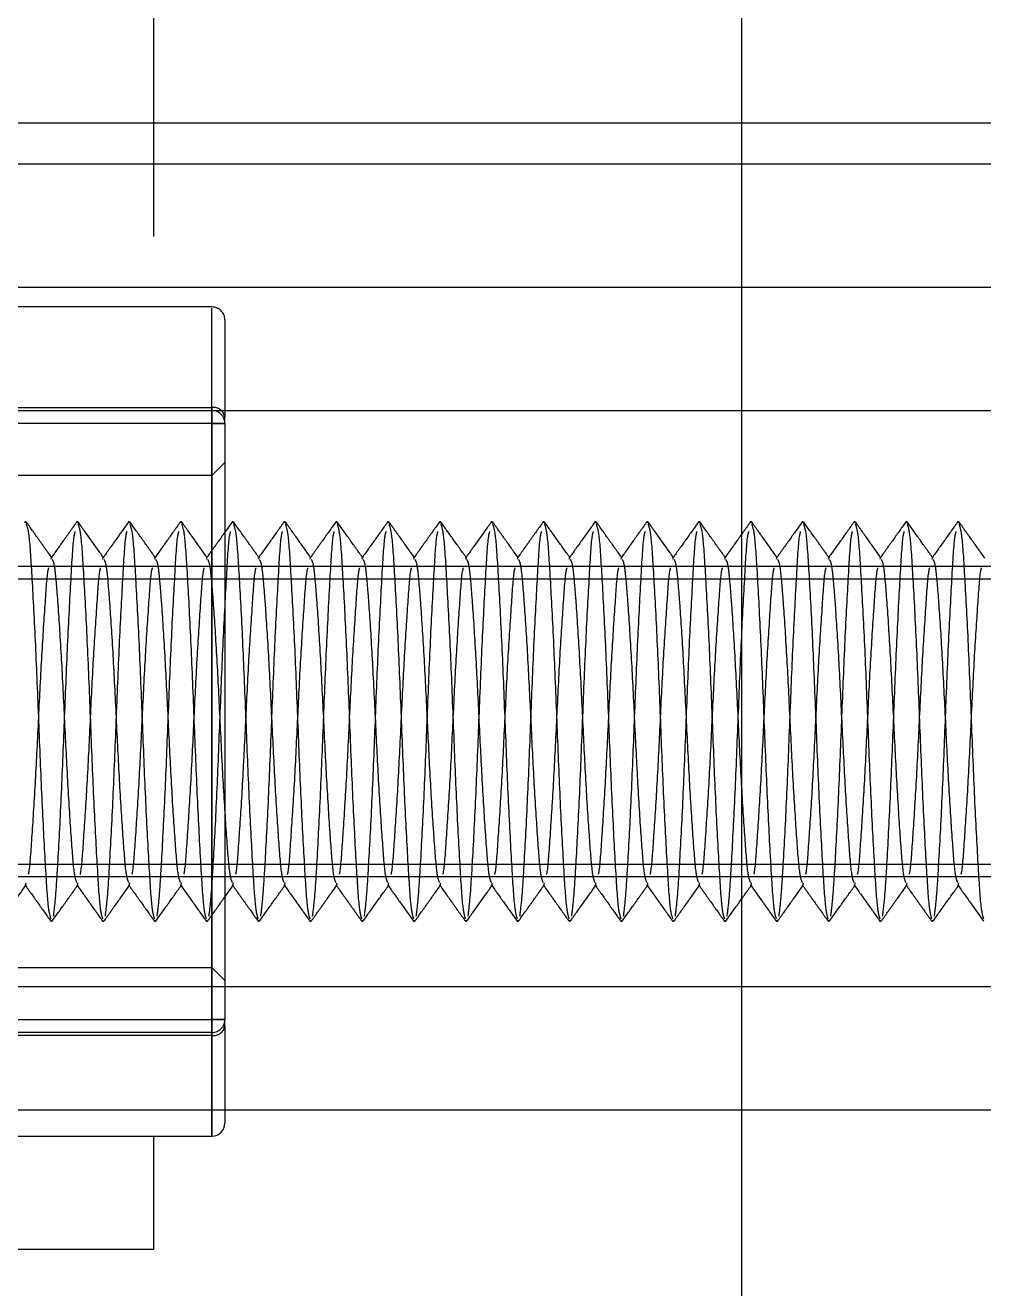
# Model space of a CAD drawing. Header units: metres. Extents: x 0 to 21025, y 0 to 14850.
# Drawn here: x 2137.86 to 2174.85, y 9001.63 to 9050.39 of the extents above; entities that cross this region are included whole.
import ezdxf

# ---------------------------------------------------------------- set-up
doc = ezdxf.new("R2010")
doc.units = ezdxf.units.M
doc.header["$LTSCALE"] = 25
doc.linetypes.add('HIDDEN2', pattern=[4.7625, 3.175, -1.5875])
for name, color, linetype in [('SL1', 8, 'Continuous'), ('SL4', 4, 'Continuous'), ('ST1', 7, 'HIDDEN2')]:
    doc.layers.add(name, color=color, linetype=linetype)

msp = doc.modelspace()

# ---------------------------------------------------------------- linework, layer by layer
at = {"layer": 'SL1'}
for p, q in [((2165.517, 9008.519), (2165.517, 9121.619)), ((2165.517, 8966.434), (2165.517, 9008.519))]:
    msp.add_line(p, q, dxfattribs=at)
at = {"layer": 'SL4'}
for p, q in [((2875.564, 9046.619), (1925.562, 9046.619)), ((2251.996, 9045.026), (1961.996, 9045.026)), ((2248.996, 9040.269), (1957.238, 9040.269)), ((2215.019, 9035.506), (1988.496, 9035.506)), ((2248.996, 9013.276), (1957.238, 9013.276)), ((2248.821, 9008.519), (1961.996, 9008.519)), ((2145.064, 9007.519), (2145.064, 9008.519)), ((2145.564, 9008.519), (2145.564, 9008.019)), ((2136.064, 9007.519), (2145.064, 9007.519)), ((2142.802, 9007.519), (2142.802, 9003.134)), ((2142.802, 9003.134), (2096.064, 9003.134))]:
    msp.add_line(p, q, dxfattribs=at)
msp.add_arc((2145.064, 9008.019), 0.5, 270, 0, dxfattribs=at)
at = {"layer": 'ST1'}
for p, q in [((2142.802, 9121.619), (2142.802, 9007.519)), ((2248.996, 9045.026), (1961.996, 9045.026)), ((2145.064, 9039.519), (2136.064, 9039.519)), ((2145.064, 9035.64), (2145.064, 9039.469)), ((2145.564, 9039.019), (2145.564, 9035.261)), ((2136.064, 9035.64), (2145.064, 9035.64)), ((2145.064, 9035.519), (2145.064, 9035.64)), ((2145.064, 9035.64), (2145.064, 9035.519)), ((2251.996, 9035.506), (1951.996, 9035.506)), ((2112.714, 9035.519), (2145.064, 9035.519)), ((2145.064, 9035.519), (2145.064, 9035.019)), ((2145.064, 9035.019), (2145.064, 9035.519)), ((2145.564, 9035.019), (2145.564, 9035.261)), ((2145.064, 9035.019), (2112.714, 9035.019)), ((2145.064, 9012.019), (2145.064, 9035.019)), ((2145.064, 9035.019), (2145.564, 9035.019)), ((2145.564, 9035.019), (2145.064, 9035.019)), ((2145.064, 9035.019), (2145.064, 9033.019)), ((2145.564, 9035.019), (2145.564, 9012.019)), ((2145.564, 9033.519), (2145.064, 9033.019)), ((2145.064, 9033.019), (2135.564, 9033.019)), ((2145.064, 9033.019), (2145.064, 9014.019)), ((2137.858, 9031.189), (2137.87, 9031.246)), ((2139.858, 9031.189), (2139.87, 9031.246)), ((2141.858, 9031.189), (2141.87, 9031.246)), ((2143.858, 9031.189), (2143.87, 9031.246)), ((2145.858, 9031.189), (2145.87, 9031.246)), ((2147.858, 9031.189), (2147.87, 9031.246)), ((2149.858, 9031.189), (2149.87, 9031.246)), ((2151.858, 9031.189), (2151.87, 9031.246)), ((2153.858, 9031.189), (2153.87, 9031.246)), ((2155.858, 9031.189), (2155.87, 9031.246)), ((2157.858, 9031.189), (2157.87, 9031.246)), ((2159.858, 9031.189), (2159.87, 9031.246)), ((2161.858, 9031.189), (2161.87, 9031.246)), ((2163.858, 9031.189), (2163.87, 9031.246)), ((2165.858, 9031.189), (2165.87, 9031.246)), ((2167.858, 9031.189), (2167.87, 9031.246)), ((2169.858, 9031.189), (2169.87, 9031.246)), ((2171.858, 9031.189), (2171.87, 9031.246)), ((2173.858, 9031.189), (2173.87, 9031.246)), ((2138.856, 9029.786), (2138.87, 9029.84)), ((2140.856, 9029.786), (2140.87, 9029.84)), ((2142.856, 9029.786), (2142.87, 9029.84)), ((2144.856, 9029.786), (2144.87, 9029.84)), ((2146.856, 9029.786), (2146.87, 9029.84)), ((2148.856, 9029.786), (2148.87, 9029.84)), ((2150.856, 9029.786), (2150.87, 9029.84)), ((2152.856, 9029.786), (2152.87, 9029.84)), ((2154.856, 9029.786), (2154.87, 9029.84)), ((2156.856, 9029.786), (2156.87, 9029.84)), ((2158.856, 9029.786), (2158.87, 9029.84)), ((2160.856, 9029.786), (2160.87, 9029.84)), ((2162.856, 9029.786), (2162.87, 9029.84)), ((2164.856, 9029.786), (2164.87, 9029.84)), ((2166.856, 9029.786), (2166.87, 9029.84)), ((2168.856, 9029.786), (2168.87, 9029.84)), ((2170.856, 9029.786), (2170.87, 9029.84)), ((2172.856, 9029.786), (2172.87, 9029.84)), ((1992.496, 9029.519), (2211.496, 9029.519)), ((2211.496, 9029.019), (1992.496, 9029.019)), ((1992.496, 9018.019), (2211.496, 9018.019)), ((2211.496, 9017.519), (1992.496, 9017.519)), ((2137.87, 9017.197), (2137.893, 9017.286)), ((2139.87, 9017.197), (2139.893, 9017.286)), ((2141.87, 9017.197), (2141.893, 9017.286)), ((2143.87, 9017.197), (2143.893, 9017.286)), ((2145.87, 9017.197), (2145.893, 9017.286)), ((2147.87, 9017.197), (2147.893, 9017.286)), ((2149.87, 9017.197), (2149.893, 9017.286)), ((2151.87, 9017.197), (2151.893, 9017.286)), ((2153.87, 9017.197), (2153.893, 9017.286)), ((2155.87, 9017.197), (2155.893, 9017.286)), ((2157.87, 9017.197), (2157.893, 9017.286)), ((2159.87, 9017.197), (2159.893, 9017.286)), ((2161.87, 9017.197), (2161.893, 9017.286)), ((2163.87, 9017.197), (2163.893, 9017.286)), ((2165.87, 9017.197), (2165.893, 9017.286)), ((2167.87, 9017.197), (2167.893, 9017.286)), ((2169.87, 9017.197), (2169.893, 9017.286)), ((2171.87, 9017.197), (2171.893, 9017.286)), ((2173.87, 9017.197), (2173.893, 9017.286)), ((2138.87, 9015.791), (2138.891, 9015.85)), ((2140.87, 9015.791), (2140.891, 9015.85)), ((2142.87, 9015.791), (2142.891, 9015.85)), ((2144.87, 9015.791), (2144.891, 9015.85)), ((2146.87, 9015.791), (2146.891, 9015.85)), ((2148.87, 9015.791), (2148.891, 9015.85)), ((2150.87, 9015.791), (2150.891, 9015.85)), ((2152.87, 9015.791), (2152.891, 9015.85)), ((2154.87, 9015.791), (2154.891, 9015.85)), ((2156.87, 9015.791), (2156.891, 9015.85)), ((2158.87, 9015.791), (2158.891, 9015.85)), ((2160.87, 9015.791), (2160.891, 9015.85)), ((2162.87, 9015.791), (2162.891, 9015.85)), ((2164.87, 9015.791), (2164.891, 9015.85)), ((2166.87, 9015.791), (2166.891, 9015.85)), ((2168.87, 9015.791), (2168.891, 9015.85)), ((2170.87, 9015.791), (2170.891, 9015.85)), ((2172.87, 9015.791), (2172.891, 9015.85)), ((2135.564, 9014.019), (2145.064, 9014.019)), ((2145.064, 9014.019), (2145.564, 9013.519)), ((2145.064, 9014.019), (2145.064, 9012.019)), ((2251.996, 9013.276), (1957.238, 9013.276)), ((2112.714, 9012.019), (2145.064, 9012.019)), ((2145.064, 9012.019), (2145.564, 9012.019)), ((2145.064, 9012.019), (2145.064, 9011.519)), ((2145.564, 9012.019), (2145.064, 9012.019)), ((2145.064, 9011.519), (2145.064, 9012.019)), ((2145.564, 9011.776), (2145.564, 9012.019)), ((2145.564, 9011.776), (2145.564, 9008.519)), ((2145.064, 9011.519), (2112.714, 9011.519)), ((2145.064, 9011.397), (2136.064, 9011.397)), ((2145.064, 9011.519), (2145.064, 9011.397)), ((2145.064, 9011.397), (2145.064, 9011.519)), ((2145.064, 9011.397), (2145.064, 9007.519)), ((2145.064, 9008.519), (2145.064, 9011.397))]:
    msp.add_line(p, q, dxfattribs=at)
for centre, radius, start, end in [((2145.064, 9039.019), 0.5, 0, 90), ((2145.117, 9035.191), 0.452, 8.9432, 96.7634), ((2145.064, 9035.019), 0.5, 0, 90), ((2145.064, 9012.019), 0.5, 270, 0), ((2145.117, 9011.846), 0.452, 263.2366, 351.0568)]:
    msp.add_arc(centre, radius, start, end, dxfattribs=at)
for points, knots in [([(2138.895, 9029.823), (2138.727, 9030.058), (2138.392, 9030.528), (2138.057, 9030.997), (2137.89, 9031.232)], [0, 0, 0, 0, 0.499908, 1, 1, 1, 1]), ([(2137.89, 9031.155), (2137.927, 9031.049), (2138.007, 9030.823), (2138.113, 9029.101), (2138.25, 9026.562), (2138.37, 9023.519), (2138.491, 9020.475), (2138.627, 9017.937), (2138.733, 9016.227), (2138.811, 9016.001), (2138.847, 9015.898)], [0, 0, 0, 0, 0.111758, 0.239388, 0.372264, 0.501747, 0.63123, 0.764106, 0.891736, 1, 1, 1, 1]), ([(2139.858, 9031.241), (2139.691, 9031.006), (2139.357, 9030.537), (2139.022, 9030.068), (2138.855, 9029.833)], [0, 0, 0, 0, 0.500033, 1, 1, 1, 1]), ([(2138.949, 9016.009), (2138.977, 9016.228), (2139.034, 9016.666), (2139.127, 9018.17), (2139.25, 9020.479), (2139.37, 9023.516), (2139.491, 9026.57), (2139.627, 9029.071), (2139.713, 9030.589), (2139.77, 9030.794), (2139.785, 9030.847)], [0, 0, 0, 0, 0.103388, 0.206233, 0.357671, 0.505243, 0.652814, 0.804253, 0.949712, 1, 1, 1, 1]), ([(2140.895, 9029.823), (2140.727, 9030.058), (2140.392, 9030.528), (2140.057, 9030.997), (2139.89, 9031.232)], [0, 0, 0, 0, 0.499908, 1, 1, 1, 1]), ([(2139.89, 9031.155), (2139.927, 9031.049), (2140.007, 9030.823), (2140.113, 9029.101), (2140.25, 9026.562), (2140.37, 9023.519), (2140.491, 9020.475), (2140.627, 9017.937), (2140.733, 9016.227), (2140.811, 9016.001), (2140.847, 9015.898)], [0, 0, 0, 0, 0.111758, 0.239388, 0.372264, 0.501747, 0.63123, 0.764106, 0.891736, 1, 1, 1, 1]), ([(2141.858, 9031.241), (2141.691, 9031.006), (2141.357, 9030.537), (2141.022, 9030.068), (2140.855, 9029.833)], [0, 0, 0, 0, 0.500033, 1, 1, 1, 1]), ([(2140.949, 9016.009), (2140.977, 9016.228), (2141.034, 9016.666), (2141.127, 9018.17), (2141.25, 9020.479), (2141.37, 9023.516), (2141.491, 9026.57), (2141.627, 9029.071), (2141.713, 9030.589), (2141.77, 9030.794), (2141.785, 9030.847)], [0, 0, 0, 0, 0.103388, 0.206233, 0.357671, 0.505243, 0.652814, 0.804253, 0.949712, 1, 1, 1, 1]), ([(2142.895, 9029.823), (2142.727, 9030.058), (2142.392, 9030.528), (2142.057, 9030.997), (2141.89, 9031.232)], [0, 0, 0, 0, 0.499908, 1, 1, 1, 1]), ([(2141.89, 9031.155), (2141.927, 9031.049), (2142.007, 9030.823), (2142.113, 9029.101), (2142.25, 9026.562), (2142.37, 9023.519), (2142.491, 9020.475), (2142.627, 9017.937), (2142.733, 9016.227), (2142.811, 9016.001), (2142.847, 9015.898)], [0, 0, 0, 0, 0.111758, 0.239388, 0.372264, 0.501747, 0.63123, 0.764106, 0.891736, 1, 1, 1, 1]), ([(2143.858, 9031.241), (2143.691, 9031.006), (2143.357, 9030.537), (2143.022, 9030.068), (2142.855, 9029.833)], [0, 0, 0, 0, 0.5000327, 1, 1, 1, 1]), ([(2142.949, 9016.009), (2142.977, 9016.228), (2143.034, 9016.666), (2143.127, 9018.17), (2143.25, 9020.479), (2143.37, 9023.516), (2143.491, 9026.57), (2143.627, 9029.071), (2143.713, 9030.589), (2143.77, 9030.794), (2143.785, 9030.847)], [0, 0, 0, 0, 0.103388, 0.206233, 0.357671, 0.505243, 0.652814, 0.804253, 0.949712, 1, 1, 1, 1]), ([(2144.895, 9029.823), (2144.727, 9030.058), (2144.392, 9030.528), (2144.057, 9030.997), (2143.89, 9031.232)], [0, 0, 0, 0, 0.499908, 1, 1, 1, 1]), ([(2143.89, 9031.155), (2143.927, 9031.049), (2144.007, 9030.823), (2144.113, 9029.101), (2144.25, 9026.562), (2144.37, 9023.519), (2144.491, 9020.475), (2144.627, 9017.937), (2144.733, 9016.227), (2144.811, 9016.001), (2144.847, 9015.898)], [0, 0, 0, 0, 0.111758, 0.239388, 0.372264, 0.501747, 0.63123, 0.764106, 0.891736, 1, 1, 1, 1]), ([(2145.858, 9031.241), (2145.691, 9031.006), (2145.357, 9030.537), (2145.022, 9030.068), (2144.855, 9029.833)], [0, 0, 0, 0, 0.500033, 1, 1, 1, 1]), ([(2144.949, 9016.009), (2144.977, 9016.228), (2145.034, 9016.666), (2145.127, 9018.17), (2145.25, 9020.479), (2145.37, 9023.516), (2145.491, 9026.57), (2145.627, 9029.071), (2145.713, 9030.589), (2145.77, 9030.794), (2145.785, 9030.847)], [0, 0, 0, 0, 0.103388, 0.206233, 0.357671, 0.505243, 0.652814, 0.804253, 0.949712, 1, 1, 1, 1]), ([(2146.895, 9029.823), (2146.727, 9030.058), (2146.392, 9030.528), (2146.057, 9030.997), (2145.89, 9031.232)], [0, 0, 0, 0, 0.499908, 1, 1, 1, 1]), ([(2145.89, 9031.155), (2145.927, 9031.049), (2146.007, 9030.823), (2146.113, 9029.101), (2146.25, 9026.562), (2146.37, 9023.519), (2146.491, 9020.475), (2146.627, 9017.937), (2146.733, 9016.227), (2146.811, 9016.001), (2146.847, 9015.898)], [0, 0, 0, 0, 0.111758, 0.239388, 0.372264, 0.501747, 0.63123, 0.764106, 0.891736, 1, 1, 1, 1]), ([(2147.858, 9031.241), (2147.691, 9031.006), (2147.357, 9030.537), (2147.022, 9030.068), (2146.855, 9029.833)], [0, 0, 0, 0, 0.5000327, 1, 1, 1, 1]), ([(2146.949, 9016.009), (2146.977, 9016.228), (2147.034, 9016.666), (2147.127, 9018.17), (2147.25, 9020.479), (2147.37, 9023.516), (2147.491, 9026.57), (2147.627, 9029.071), (2147.713, 9030.589), (2147.77, 9030.794), (2147.785, 9030.847)], [0, 0, 0, 0, 0.103388, 0.206233, 0.357671, 0.505243, 0.652814, 0.804253, 0.949712, 1, 1, 1, 1]), ([(2148.895, 9029.823), (2148.727, 9030.058), (2148.392, 9030.528), (2148.057, 9030.997), (2147.89, 9031.232)], [0, 0, 0, 0, 0.499908, 1, 1, 1, 1]), ([(2147.89, 9031.155), (2147.927, 9031.049), (2148.007, 9030.823), (2148.113, 9029.101), (2148.25, 9026.562), (2148.37, 9023.519), (2148.491, 9020.475), (2148.627, 9017.937), (2148.733, 9016.227), (2148.811, 9016.001), (2148.847, 9015.898)], [0, 0, 0, 0, 0.111758, 0.239388, 0.372264, 0.501747, 0.63123, 0.764106, 0.891736, 1, 1, 1, 1]), ([(2149.858, 9031.241), (2149.691, 9031.006), (2149.357, 9030.537), (2149.022, 9030.068), (2148.855, 9029.833)], [0, 0, 0, 0, 0.500033, 1, 1, 1, 1]), ([(2148.949, 9016.009), (2148.977, 9016.228), (2149.034, 9016.666), (2149.127, 9018.17), (2149.25, 9020.479), (2149.37, 9023.516), (2149.491, 9026.57), (2149.627, 9029.071), (2149.713, 9030.589), (2149.77, 9030.794), (2149.785, 9030.847)], [0, 0, 0, 0, 0.103388, 0.206233, 0.357671, 0.505243, 0.652814, 0.804253, 0.949712, 1, 1, 1, 1]), ([(2150.895, 9029.823), (2150.727, 9030.058), (2150.392, 9030.528), (2150.057, 9030.997), (2149.89, 9031.232)], [0, 0, 0, 0, 0.499908, 1, 1, 1, 1]), ([(2149.89, 9031.155), (2149.927, 9031.049), (2150.007, 9030.823), (2150.113, 9029.101), (2150.25, 9026.562), (2150.37, 9023.519), (2150.491, 9020.475), (2150.627, 9017.937), (2150.733, 9016.227), (2150.811, 9016.001), (2150.847, 9015.898)], [0, 0, 0, 0, 0.111758, 0.239388, 0.372264, 0.501747, 0.63123, 0.764106, 0.891736, 1, 1, 1, 1]), ([(2151.858, 9031.241), (2151.691, 9031.006), (2151.357, 9030.537), (2151.022, 9030.068), (2150.855, 9029.833)], [0, 0, 0, 0, 0.5000327, 1, 1, 1, 1]), ([(2150.949, 9016.009), (2150.977, 9016.228), (2151.034, 9016.666), (2151.127, 9018.17), (2151.25, 9020.479), (2151.37, 9023.516), (2151.491, 9026.57), (2151.627, 9029.071), (2151.713, 9030.589), (2151.77, 9030.794), (2151.785, 9030.847)], [0, 0, 0, 0, 0.103388, 0.206233, 0.357671, 0.505243, 0.652814, 0.804253, 0.949712, 1, 1, 1, 1]), ([(2152.895, 9029.823), (2152.727, 9030.058), (2152.392, 9030.528), (2152.057, 9030.997), (2151.89, 9031.232)], [0, 0, 0, 0, 0.499908, 1, 1, 1, 1]), ([(2151.89, 9031.155), (2151.927, 9031.049), (2152.007, 9030.823), (2152.113, 9029.101), (2152.25, 9026.562), (2152.37, 9023.519), (2152.491, 9020.475), (2152.627, 9017.937), (2152.733, 9016.227), (2152.811, 9016.001), (2152.847, 9015.898)], [0, 0, 0, 0, 0.111758, 0.239388, 0.372264, 0.501747, 0.63123, 0.764106, 0.891736, 1, 1, 1, 1]), ([(2153.858, 9031.241), (2153.691, 9031.006), (2153.357, 9030.537), (2153.022, 9030.068), (2152.855, 9029.833)], [0, 0, 0, 0, 0.500033, 1, 1, 1, 1]), ([(2152.949, 9016.009), (2152.977, 9016.228), (2153.034, 9016.666), (2153.127, 9018.17), (2153.25, 9020.479), (2153.37, 9023.516), (2153.491, 9026.57), (2153.627, 9029.071), (2153.713, 9030.589), (2153.77, 9030.794), (2153.785, 9030.847)], [0, 0, 0, 0, 0.103388, 0.206233, 0.357671, 0.505243, 0.652814, 0.804253, 0.949712, 1, 1, 1, 1]), ([(2154.895, 9029.823), (2154.727, 9030.058), (2154.392, 9030.528), (2154.057, 9030.997), (2153.89, 9031.232)], [0, 0, 0, 0, 0.499908, 1, 1, 1, 1]), ([(2153.89, 9031.155), (2153.927, 9031.049), (2154.007, 9030.823), (2154.113, 9029.101), (2154.25, 9026.562), (2154.37, 9023.519), (2154.491, 9020.475), (2154.627, 9017.937), (2154.733, 9016.227), (2154.811, 9016.001), (2154.847, 9015.898)], [0, 0, 0, 0, 0.111758, 0.239388, 0.372264, 0.501747, 0.63123, 0.764106, 0.891736, 1, 1, 1, 1]), ([(2155.858, 9031.241), (2155.691, 9031.006), (2155.357, 9030.537), (2155.022, 9030.068), (2154.855, 9029.833)], [0, 0, 0, 0, 0.500033, 1, 1, 1, 1]), ([(2154.949, 9016.009), (2154.977, 9016.228), (2155.034, 9016.666), (2155.127, 9018.17), (2155.25, 9020.479), (2155.37, 9023.516), (2155.491, 9026.57), (2155.627, 9029.071), (2155.713, 9030.589), (2155.77, 9030.794), (2155.785, 9030.847)], [0, 0, 0, 0, 0.103388, 0.206233, 0.357671, 0.505243, 0.652814, 0.804253, 0.949712, 1, 1, 1, 1]), ([(2156.895, 9029.823), (2156.727, 9030.058), (2156.392, 9030.528), (2156.057, 9030.997), (2155.89, 9031.232)], [0, 0, 0, 0, 0.499908, 1, 1, 1, 1]), ([(2155.89, 9031.155), (2155.927, 9031.049), (2156.007, 9030.823), (2156.113, 9029.101), (2156.25, 9026.562), (2156.37, 9023.519), (2156.491, 9020.475), (2156.627, 9017.937), (2156.733, 9016.227), (2156.811, 9016.001), (2156.847, 9015.898)], [0, 0, 0, 0, 0.111758, 0.239388, 0.372264, 0.501747, 0.63123, 0.764106, 0.891736, 1, 1, 1, 1]), ([(2157.858, 9031.241), (2157.691, 9031.006), (2157.357, 9030.537), (2157.022, 9030.068), (2156.855, 9029.833)], [0, 0, 0, 0, 0.500033, 1, 1, 1, 1]), ([(2156.949, 9016.009), (2156.977, 9016.228), (2157.034, 9016.666), (2157.127, 9018.17), (2157.25, 9020.479), (2157.37, 9023.516), (2157.491, 9026.57), (2157.627, 9029.071), (2157.713, 9030.589), (2157.77, 9030.794), (2157.785, 9030.847)], [0, 0, 0, 0, 0.103388, 0.206233, 0.357671, 0.505243, 0.652814, 0.804253, 0.949712, 1, 1, 1, 1]), ([(2158.895, 9029.823), (2158.727, 9030.058), (2158.392, 9030.528), (2158.057, 9030.997), (2157.89, 9031.232)], [0, 0, 0, 0, 0.499908, 1, 1, 1, 1]), ([(2157.89, 9031.155), (2157.927, 9031.049), (2158.007, 9030.823), (2158.113, 9029.101), (2158.25, 9026.562), (2158.37, 9023.519), (2158.491, 9020.475), (2158.627, 9017.937), (2158.733, 9016.227), (2158.811, 9016.001), (2158.847, 9015.898)], [0, 0, 0, 0, 0.111758, 0.239388, 0.372264, 0.501747, 0.63123, 0.764106, 0.891736, 1, 1, 1, 1]), ([(2159.858, 9031.241), (2159.691, 9031.006), (2159.357, 9030.537), (2159.022, 9030.068), (2158.855, 9029.833)], [0, 0, 0, 0, 0.500033, 1, 1, 1, 1]), ([(2158.949, 9016.009), (2158.977, 9016.228), (2159.034, 9016.666), (2159.127, 9018.17), (2159.25, 9020.479), (2159.37, 9023.516), (2159.491, 9026.57), (2159.627, 9029.071), (2159.713, 9030.589), (2159.77, 9030.794), (2159.785, 9030.847)], [0, 0, 0, 0, 0.103388, 0.206233, 0.357671, 0.505243, 0.652814, 0.804253, 0.949712, 1, 1, 1, 1]), ([(2160.895, 9029.823), (2160.727, 9030.058), (2160.392, 9030.528), (2160.057, 9030.997), (2159.89, 9031.232)], [0, 0, 0, 0, 0.499908, 1, 1, 1, 1]), ([(2159.89, 9031.155), (2159.927, 9031.049), (2160.007, 9030.823), (2160.113, 9029.101), (2160.25, 9026.562), (2160.37, 9023.519), (2160.491, 9020.475), (2160.627, 9017.937), (2160.733, 9016.227), (2160.811, 9016.001), (2160.847, 9015.898)], [0, 0, 0, 0, 0.111758, 0.239388, 0.372264, 0.501747, 0.63123, 0.764106, 0.891736, 1, 1, 1, 1]), ([(2161.858, 9031.241), (2161.691, 9031.006), (2161.357, 9030.537), (2161.022, 9030.068), (2160.855, 9029.833)], [0, 0, 0, 0, 0.500033, 1, 1, 1, 1]), ([(2160.949, 9016.009), (2160.977, 9016.228), (2161.034, 9016.666), (2161.127, 9018.17), (2161.25, 9020.479), (2161.37, 9023.516), (2161.491, 9026.57), (2161.627, 9029.071), (2161.713, 9030.589), (2161.77, 9030.794), (2161.785, 9030.847)], [0, 0, 0, 0, 0.103388, 0.206233, 0.357671, 0.505243, 0.652814, 0.804253, 0.949712, 1, 1, 1, 1]), ([(2162.895, 9029.823), (2162.727, 9030.058), (2162.392, 9030.528), (2162.057, 9030.997), (2161.89, 9031.232)], [0, 0, 0, 0, 0.499908, 1, 1, 1, 1]), ([(2161.89, 9031.155), (2161.927, 9031.049), (2162.007, 9030.823), (2162.113, 9029.101), (2162.25, 9026.562), (2162.37, 9023.519), (2162.491, 9020.475), (2162.627, 9017.937), (2162.733, 9016.227), (2162.811, 9016.001), (2162.847, 9015.898)], [0, 0, 0, 0, 0.111758, 0.239388, 0.372264, 0.501747, 0.63123, 0.764106, 0.891736, 1, 1, 1, 1]), ([(2163.858, 9031.241), (2163.691, 9031.006), (2163.357, 9030.537), (2163.022, 9030.068), (2162.855, 9029.833)], [0, 0, 0, 0, 0.500033, 1, 1, 1, 1]), ([(2162.949, 9016.009), (2162.977, 9016.228), (2163.034, 9016.666), (2163.127, 9018.17), (2163.25, 9020.479), (2163.37, 9023.516), (2163.491, 9026.57), (2163.627, 9029.071), (2163.713, 9030.589), (2163.77, 9030.794), (2163.785, 9030.847)], [0, 0, 0, 0, 0.103388, 0.206233, 0.357671, 0.505243, 0.652814, 0.804253, 0.949712, 1, 1, 1, 1]), ([(2164.895, 9029.823), (2164.727, 9030.058), (2164.392, 9030.528), (2164.057, 9030.997), (2163.89, 9031.232)], [0, 0, 0, 0, 0.499908, 1, 1, 1, 1]), ([(2163.89, 9031.155), (2163.927, 9031.049), (2164.007, 9030.823), (2164.113, 9029.101), (2164.25, 9026.562), (2164.37, 9023.519), (2164.491, 9020.475), (2164.627, 9017.937), (2164.733, 9016.227), (2164.811, 9016.001), (2164.847, 9015.898)], [0, 0, 0, 0, 0.111758, 0.239388, 0.372264, 0.501747, 0.63123, 0.764106, 0.891736, 1, 1, 1, 1]), ([(2165.858, 9031.241), (2165.691, 9031.006), (2165.357, 9030.537), (2165.022, 9030.068), (2164.855, 9029.833)], [0, 0, 0, 0, 0.500033, 1, 1, 1, 1]), ([(2164.949, 9016.009), (2164.977, 9016.228), (2165.034, 9016.666), (2165.127, 9018.17), (2165.25, 9020.479), (2165.37, 9023.516), (2165.491, 9026.57), (2165.627, 9029.071), (2165.713, 9030.589), (2165.77, 9030.794), (2165.785, 9030.847)], [0, 0, 0, 0, 0.103388, 0.206233, 0.357671, 0.505243, 0.652814, 0.804253, 0.949712, 1, 1, 1, 1]), ([(2166.895, 9029.823), (2166.727, 9030.058), (2166.392, 9030.528), (2166.057, 9030.997), (2165.89, 9031.232)], [0, 0, 0, 0, 0.4999079, 1, 1, 1, 1]), ([(2165.89, 9031.155), (2165.927, 9031.049), (2166.007, 9030.823), (2166.113, 9029.101), (2166.25, 9026.562), (2166.37, 9023.519), (2166.491, 9020.475), (2166.627, 9017.937), (2166.733, 9016.227), (2166.811, 9016.001), (2166.847, 9015.898)], [0, 0, 0, 0, 0.111758, 0.239388, 0.372264, 0.501747, 0.63123, 0.764106, 0.891736, 1, 1, 1, 1]), ([(2167.858, 9031.241), (2167.691, 9031.006), (2167.357, 9030.537), (2167.022, 9030.068), (2166.855, 9029.833)], [0, 0, 0, 0, 0.5000327, 1, 1, 1, 1]), ([(2166.949, 9016.009), (2166.977, 9016.228), (2167.034, 9016.666), (2167.127, 9018.17), (2167.25, 9020.479), (2167.37, 9023.516), (2167.491, 9026.57), (2167.627, 9029.071), (2167.713, 9030.589), (2167.77, 9030.794), (2167.785, 9030.847)], [0, 0, 0, 0, 0.103388, 0.206233, 0.357671, 0.505243, 0.652814, 0.804253, 0.949712, 1, 1, 1, 1]), ([(2168.895, 9029.823), (2168.727, 9030.058), (2168.392, 9030.528), (2168.057, 9030.997), (2167.89, 9031.232)], [0, 0, 0, 0, 0.499908, 1, 1, 1, 1]), ([(2167.89, 9031.155), (2167.927, 9031.049), (2168.007, 9030.823), (2168.113, 9029.101), (2168.25, 9026.562), (2168.37, 9023.519), (2168.491, 9020.475), (2168.627, 9017.937), (2168.733, 9016.227), (2168.811, 9016.001), (2168.847, 9015.898)], [0, 0, 0, 0, 0.111758, 0.239388, 0.372264, 0.501747, 0.63123, 0.764106, 0.891736, 1, 1, 1, 1]), ([(2169.858, 9031.241), (2169.691, 9031.006), (2169.357, 9030.537), (2169.022, 9030.068), (2168.855, 9029.833)], [0, 0, 0, 0, 0.500033, 1, 1, 1, 1]), ([(2168.949, 9016.009), (2168.977, 9016.228), (2169.034, 9016.666), (2169.127, 9018.17), (2169.25, 9020.479), (2169.37, 9023.516), (2169.491, 9026.57), (2169.627, 9029.071), (2169.713, 9030.589), (2169.77, 9030.794), (2169.785, 9030.847)], [0, 0, 0, 0, 0.103388, 0.206233, 0.357671, 0.505243, 0.652814, 0.804253, 0.949712, 1, 1, 1, 1]), ([(2170.895, 9029.823), (2170.727, 9030.058), (2170.392, 9030.528), (2170.057, 9030.997), (2169.89, 9031.232)], [0, 0, 0, 0, 0.499908, 1, 1, 1, 1]), ([(2169.89, 9031.155), (2169.927, 9031.049), (2170.007, 9030.823), (2170.113, 9029.101), (2170.25, 9026.562), (2170.37, 9023.519), (2170.491, 9020.475), (2170.627, 9017.937), (2170.733, 9016.227), (2170.811, 9016.001), (2170.847, 9015.898)], [0, 0, 0, 0, 0.111758, 0.239388, 0.372264, 0.501747, 0.63123, 0.764106, 0.891736, 1, 1, 1, 1]), ([(2171.858, 9031.241), (2171.691, 9031.006), (2171.357, 9030.537), (2171.022, 9030.068), (2170.855, 9029.833)], [0, 0, 0, 0, 0.500033, 1, 1, 1, 1]), ([(2170.949, 9016.009), (2170.977, 9016.228), (2171.034, 9016.666), (2171.127, 9018.17), (2171.25, 9020.479), (2171.37, 9023.516), (2171.491, 9026.57), (2171.627, 9029.071), (2171.713, 9030.589), (2171.77, 9030.794), (2171.785, 9030.847)], [0, 0, 0, 0, 0.103388, 0.206233, 0.357671, 0.505243, 0.652814, 0.804253, 0.949712, 1, 1, 1, 1]), ([(2172.895, 9029.823), (2172.727, 9030.058), (2172.392, 9030.528), (2172.057, 9030.997), (2171.89, 9031.232)], [0, 0, 0, 0, 0.499908, 1, 1, 1, 1]), ([(2171.89, 9031.155), (2171.927, 9031.049), (2172.007, 9030.823), (2172.113, 9029.101), (2172.25, 9026.562), (2172.37, 9023.519), (2172.491, 9020.475), (2172.627, 9017.937), (2172.733, 9016.227), (2172.811, 9016.001), (2172.847, 9015.898)], [0, 0, 0, 0, 0.111758, 0.239388, 0.372264, 0.501747, 0.63123, 0.764106, 0.891736, 1, 1, 1, 1]), ([(2173.858, 9031.241), (2173.691, 9031.006), (2173.357, 9030.537), (2173.022, 9030.068), (2172.855, 9029.833)], [0, 0, 0, 0, 0.500033, 1, 1, 1, 1]), ([(2172.949, 9016.009), (2172.977, 9016.228), (2173.034, 9016.666), (2173.127, 9018.17), (2173.25, 9020.479), (2173.37, 9023.516), (2173.491, 9026.57), (2173.627, 9029.071), (2173.713, 9030.589), (2173.77, 9030.794), (2173.785, 9030.847)], [0, 0, 0, 0, 0.103388, 0.206233, 0.357671, 0.505243, 0.652814, 0.804253, 0.949712, 1, 1, 1, 1]), ([(2174.895, 9029.823), (2174.727, 9030.058), (2174.392, 9030.528), (2174.057, 9030.997), (2173.89, 9031.232)], [0, 0, 0, 0, 0.499908, 1, 1, 1, 1]), ([(2173.89, 9031.155), (2173.927, 9031.049), (2174.007, 9030.823), (2174.113, 9029.101), (2174.25, 9026.562), (2174.37, 9023.519), (2174.491, 9020.475), (2174.627, 9017.937), (2174.733, 9016.227), (2174.811, 9016.001), (2174.847, 9015.898)], [0, 0, 0, 0, 0.111758, 0.239388, 0.372264, 0.501747, 0.63123, 0.764106, 0.891736, 1, 1, 1, 1]), ([(2137.982, 9017.624), (2137.988, 9017.643), (2138.035, 9017.805), (2138.113, 9018.994), (2138.25, 9021.019), (2138.37, 9023.519), (2138.491, 9026.017), (2138.628, 9028.05), (2138.708, 9029.256), (2138.759, 9029.42), (2138.767, 9029.448)], [0, 0, 0, 0, 0.020732, 0.175704, 0.337058, 0.494284, 0.651511, 0.812864, 0.967837, 1, 1, 1, 1]), ([(2138.894, 9029.775), (2138.918, 9029.733), (2138.97, 9029.645), (2139.04, 9029.005), (2139.13, 9027.863), (2139.249, 9026.002), (2139.37, 9023.52), (2139.491, 9021.028), (2139.627, 9018.954), (2139.732, 9017.564), (2139.809, 9017.381), (2139.844, 9017.299)], [0, 0, 0, 0, 0.072607, 0.155069, 0.237884, 0.371691, 0.502076, 0.632461, 0.766268, 0.894784, 1, 1, 1, 1]), ([(2139.982, 9017.624), (2139.988, 9017.643), (2140.035, 9017.805), (2140.113, 9018.994), (2140.25, 9021.019), (2140.37, 9023.519), (2140.491, 9026.017), (2140.628, 9028.05), (2140.708, 9029.256), (2140.759, 9029.42), (2140.767, 9029.448)], [0, 0, 0, 0, 0.020732, 0.175704, 0.337058, 0.494284, 0.651511, 0.812864, 0.967837, 1, 1, 1, 1]), ([(2140.894, 9029.775), (2140.918, 9029.733), (2140.97, 9029.645), (2141.04, 9029.005), (2141.13, 9027.863), (2141.249, 9026.002), (2141.37, 9023.52), (2141.491, 9021.028), (2141.627, 9018.954), (2141.732, 9017.564), (2141.809, 9017.381), (2141.844, 9017.299)], [0, 0, 0, 0, 0.072607, 0.155069, 0.237884, 0.371691, 0.502076, 0.632461, 0.766268, 0.894784, 1, 1, 1, 1]), ([(2141.982, 9017.624), (2141.988, 9017.643), (2142.035, 9017.805), (2142.113, 9018.994), (2142.25, 9021.019), (2142.37, 9023.519), (2142.491, 9026.017), (2142.628, 9028.05), (2142.708, 9029.256), (2142.759, 9029.42), (2142.767, 9029.448)], [0, 0, 0, 0, 0.020732, 0.175704, 0.337058, 0.494284, 0.651511, 0.812864, 0.967837, 1, 1, 1, 1]), ([(2142.894, 9029.775), (2142.918, 9029.733), (2142.97, 9029.645), (2143.04, 9029.005), (2143.13, 9027.863), (2143.249, 9026.002), (2143.37, 9023.52), (2143.491, 9021.028), (2143.627, 9018.954), (2143.732, 9017.564), (2143.809, 9017.381), (2143.844, 9017.299)], [0, 0, 0, 0, 0.072607, 0.155069, 0.237884, 0.371691, 0.502076, 0.632461, 0.766268, 0.894784, 1, 1, 1, 1]), ([(2143.982, 9017.624), (2143.988, 9017.643), (2144.035, 9017.805), (2144.113, 9018.994), (2144.25, 9021.019), (2144.37, 9023.519), (2144.491, 9026.017), (2144.628, 9028.05), (2144.708, 9029.256), (2144.759, 9029.42), (2144.767, 9029.448)], [0, 0, 0, 0, 0.020732, 0.175704, 0.337058, 0.494284, 0.651511, 0.812864, 0.967837, 1, 1, 1, 1]), ([(2144.894, 9029.775), (2144.918, 9029.733), (2144.97, 9029.645), (2145.04, 9029.005), (2145.13, 9027.863), (2145.249, 9026.002), (2145.37, 9023.52), (2145.491, 9021.028), (2145.627, 9018.954), (2145.732, 9017.564), (2145.809, 9017.381), (2145.844, 9017.299)], [0, 0, 0, 0, 0.072607, 0.155069, 0.237884, 0.371691, 0.502076, 0.632461, 0.766268, 0.894784, 1, 1, 1, 1]), ([(2145.982, 9017.624), (2145.988, 9017.643), (2146.035, 9017.805), (2146.113, 9018.994), (2146.25, 9021.019), (2146.37, 9023.519), (2146.491, 9026.017), (2146.628, 9028.05), (2146.708, 9029.256), (2146.759, 9029.42), (2146.767, 9029.448)], [0, 0, 0, 0, 0.020732, 0.175704, 0.337058, 0.494284, 0.651511, 0.812864, 0.967837, 1, 1, 1, 1]), ([(2146.894, 9029.775), (2146.918, 9029.733), (2146.97, 9029.645), (2147.04, 9029.005), (2147.13, 9027.863), (2147.249, 9026.002), (2147.37, 9023.52), (2147.491, 9021.028), (2147.627, 9018.954), (2147.732, 9017.564), (2147.809, 9017.381), (2147.844, 9017.299)], [0, 0, 0, 0, 0.072607, 0.155069, 0.237884, 0.371691, 0.502076, 0.632461, 0.766268, 0.894784, 1, 1, 1, 1]), ([(2147.982, 9017.624), (2147.988, 9017.643), (2148.035, 9017.805), (2148.113, 9018.994), (2148.25, 9021.019), (2148.37, 9023.519), (2148.491, 9026.017), (2148.628, 9028.05), (2148.708, 9029.256), (2148.759, 9029.42), (2148.767, 9029.448)], [0, 0, 0, 0, 0.020732, 0.175704, 0.337058, 0.494284, 0.651511, 0.812864, 0.967837, 1, 1, 1, 1]), ([(2148.894, 9029.775), (2148.918, 9029.733), (2148.97, 9029.645), (2149.04, 9029.005), (2149.13, 9027.863), (2149.249, 9026.002), (2149.37, 9023.52), (2149.491, 9021.028), (2149.627, 9018.954), (2149.732, 9017.564), (2149.809, 9017.381), (2149.844, 9017.299)], [0, 0, 0, 0, 0.072607, 0.155069, 0.237884, 0.371691, 0.502076, 0.632461, 0.766268, 0.894784, 1, 1, 1, 1]), ([(2149.982, 9017.624), (2149.988, 9017.643), (2150.035, 9017.805), (2150.113, 9018.994), (2150.25, 9021.019), (2150.37, 9023.519), (2150.491, 9026.017), (2150.628, 9028.05), (2150.708, 9029.256), (2150.759, 9029.42), (2150.767, 9029.448)], [0, 0, 0, 0, 0.020732, 0.175704, 0.337058, 0.494284, 0.651511, 0.812864, 0.967837, 1, 1, 1, 1]), ([(2150.894, 9029.775), (2150.918, 9029.733), (2150.97, 9029.645), (2151.04, 9029.005), (2151.13, 9027.863), (2151.249, 9026.002), (2151.37, 9023.52), (2151.491, 9021.028), (2151.627, 9018.954), (2151.732, 9017.564), (2151.809, 9017.381), (2151.844, 9017.299)], [0, 0, 0, 0, 0.072607, 0.155069, 0.237884, 0.371691, 0.502076, 0.632461, 0.766268, 0.894784, 1, 1, 1, 1]), ([(2151.982, 9017.624), (2151.988, 9017.643), (2152.035, 9017.805), (2152.113, 9018.994), (2152.25, 9021.019), (2152.37, 9023.519), (2152.491, 9026.017), (2152.628, 9028.05), (2152.708, 9029.256), (2152.759, 9029.42), (2152.767, 9029.448)], [0, 0, 0, 0, 0.020732, 0.175704, 0.337058, 0.494284, 0.651511, 0.812864, 0.967837, 1, 1, 1, 1]), ([(2152.894, 9029.775), (2152.918, 9029.733), (2152.97, 9029.645), (2153.04, 9029.005), (2153.13, 9027.863), (2153.249, 9026.002), (2153.37, 9023.52), (2153.491, 9021.028), (2153.627, 9018.954), (2153.732, 9017.564), (2153.809, 9017.381), (2153.844, 9017.299)], [0, 0, 0, 0, 0.072607, 0.155069, 0.237884, 0.371691, 0.502076, 0.632461, 0.766268, 0.894784, 1, 1, 1, 1]), ([(2153.982, 9017.624), (2153.988, 9017.643), (2154.035, 9017.805), (2154.113, 9018.994), (2154.25, 9021.019), (2154.37, 9023.519), (2154.491, 9026.017), (2154.628, 9028.05), (2154.708, 9029.256), (2154.759, 9029.42), (2154.767, 9029.448)], [0, 0, 0, 0, 0.020732, 0.175704, 0.337058, 0.494284, 0.651511, 0.812864, 0.967837, 1, 1, 1, 1]), ([(2154.894, 9029.775), (2154.918, 9029.733), (2154.97, 9029.645), (2155.04, 9029.005), (2155.13, 9027.863), (2155.249, 9026.002), (2155.37, 9023.52), (2155.491, 9021.028), (2155.627, 9018.954), (2155.732, 9017.564), (2155.809, 9017.381), (2155.844, 9017.299)], [0, 0, 0, 0, 0.072607, 0.155069, 0.237884, 0.371691, 0.502076, 0.632461, 0.766268, 0.894784, 1, 1, 1, 1]), ([(2155.982, 9017.624), (2155.988, 9017.643), (2156.035, 9017.805), (2156.113, 9018.994), (2156.25, 9021.019), (2156.37, 9023.519), (2156.491, 9026.017), (2156.628, 9028.05), (2156.708, 9029.256), (2156.759, 9029.42), (2156.767, 9029.448)], [0, 0, 0, 0, 0.020732, 0.175704, 0.337058, 0.494284, 0.651511, 0.812864, 0.967837, 1, 1, 1, 1]), ([(2156.894, 9029.775), (2156.918, 9029.733), (2156.97, 9029.645), (2157.04, 9029.005), (2157.13, 9027.863), (2157.249, 9026.002), (2157.37, 9023.52), (2157.491, 9021.028), (2157.627, 9018.954), (2157.732, 9017.564), (2157.809, 9017.381), (2157.844, 9017.299)], [0, 0, 0, 0, 0.072607, 0.155069, 0.237884, 0.371691, 0.502076, 0.632461, 0.766268, 0.894784, 1, 1, 1, 1]), ([(2157.982, 9017.624), (2157.988, 9017.643), (2158.035, 9017.805), (2158.113, 9018.994), (2158.25, 9021.019), (2158.37, 9023.519), (2158.491, 9026.017), (2158.628, 9028.05), (2158.708, 9029.256), (2158.759, 9029.42), (2158.767, 9029.448)], [0, 0, 0, 0, 0.020732, 0.175704, 0.337058, 0.494284, 0.651511, 0.812864, 0.967837, 1, 1, 1, 1]), ([(2158.894, 9029.775), (2158.918, 9029.733), (2158.97, 9029.645), (2159.04, 9029.005), (2159.13, 9027.863), (2159.249, 9026.002), (2159.37, 9023.52), (2159.491, 9021.028), (2159.627, 9018.954), (2159.732, 9017.564), (2159.809, 9017.381), (2159.844, 9017.299)], [0, 0, 0, 0, 0.072607, 0.155069, 0.237884, 0.371691, 0.502076, 0.632461, 0.766268, 0.894784, 1, 1, 1, 1]), ([(2159.982, 9017.624), (2159.988, 9017.643), (2160.035, 9017.805), (2160.113, 9018.994), (2160.25, 9021.019), (2160.37, 9023.519), (2160.491, 9026.017), (2160.628, 9028.05), (2160.708, 9029.256), (2160.759, 9029.42), (2160.767, 9029.448)], [0, 0, 0, 0, 0.020732, 0.175704, 0.337058, 0.494284, 0.651511, 0.812864, 0.967837, 1, 1, 1, 1]), ([(2160.894, 9029.775), (2160.918, 9029.733), (2160.97, 9029.645), (2161.04, 9029.005), (2161.13, 9027.863), (2161.249, 9026.002), (2161.37, 9023.52), (2161.491, 9021.028), (2161.627, 9018.954), (2161.732, 9017.564), (2161.809, 9017.381), (2161.844, 9017.299)], [0, 0, 0, 0, 0.072607, 0.155069, 0.237884, 0.371691, 0.502076, 0.632461, 0.766268, 0.894784, 1, 1, 1, 1]), ([(2161.982, 9017.624), (2161.988, 9017.643), (2162.035, 9017.805), (2162.113, 9018.994), (2162.25, 9021.019), (2162.37, 9023.519), (2162.491, 9026.017), (2162.628, 9028.05), (2162.708, 9029.256), (2162.759, 9029.42), (2162.767, 9029.448)], [0, 0, 0, 0, 0.020732, 0.175704, 0.337058, 0.494284, 0.651511, 0.812864, 0.967837, 1, 1, 1, 1]), ([(2162.894, 9029.775), (2162.918, 9029.733), (2162.97, 9029.645), (2163.04, 9029.005), (2163.13, 9027.863), (2163.249, 9026.002), (2163.37, 9023.52), (2163.491, 9021.028), (2163.627, 9018.954), (2163.732, 9017.564), (2163.809, 9017.381), (2163.844, 9017.299)], [0, 0, 0, 0, 0.072607, 0.155069, 0.237884, 0.371691, 0.502076, 0.632461, 0.766268, 0.894784, 1, 1, 1, 1]), ([(2163.982, 9017.624), (2163.988, 9017.643), (2164.035, 9017.805), (2164.113, 9018.994), (2164.25, 9021.019), (2164.37, 9023.519), (2164.491, 9026.017), (2164.628, 9028.05), (2164.708, 9029.256), (2164.759, 9029.42), (2164.767, 9029.448)], [0, 0, 0, 0, 0.020732, 0.175704, 0.337058, 0.494284, 0.651511, 0.812864, 0.967837, 1, 1, 1, 1]), ([(2164.894, 9029.775), (2164.918, 9029.733), (2164.97, 9029.645), (2165.04, 9029.005), (2165.13, 9027.863), (2165.249, 9026.002), (2165.37, 9023.52), (2165.491, 9021.028), (2165.627, 9018.954), (2165.732, 9017.564), (2165.809, 9017.381), (2165.844, 9017.299)], [0, 0, 0, 0, 0.072607, 0.155069, 0.237884, 0.371691, 0.502076, 0.632461, 0.766268, 0.894784, 1, 1, 1, 1]), ([(2165.982, 9017.624), (2165.988, 9017.643), (2166.035, 9017.805), (2166.113, 9018.994), (2166.25, 9021.019), (2166.37, 9023.519), (2166.491, 9026.017), (2166.628, 9028.05), (2166.708, 9029.256), (2166.759, 9029.42), (2166.767, 9029.448)], [0, 0, 0, 0, 0.020732, 0.175704, 0.337058, 0.494284, 0.651511, 0.812864, 0.967837, 1, 1, 1, 1]), ([(2166.894, 9029.775), (2166.918, 9029.733), (2166.97, 9029.645), (2167.04, 9029.005), (2167.13, 9027.863), (2167.249, 9026.002), (2167.37, 9023.52), (2167.491, 9021.028), (2167.627, 9018.954), (2167.732, 9017.564), (2167.809, 9017.381), (2167.844, 9017.299)], [0, 0, 0, 0, 0.072607, 0.155069, 0.237884, 0.371691, 0.502076, 0.632461, 0.766268, 0.894784, 1, 1, 1, 1]), ([(2167.982, 9017.624), (2167.988, 9017.643), (2168.035, 9017.805), (2168.113, 9018.994), (2168.25, 9021.019), (2168.37, 9023.519), (2168.491, 9026.017), (2168.628, 9028.05), (2168.708, 9029.256), (2168.759, 9029.42), (2168.767, 9029.448)], [0, 0, 0, 0, 0.020732, 0.175704, 0.337058, 0.494284, 0.651511, 0.812864, 0.967837, 1, 1, 1, 1]), ([(2168.894, 9029.775), (2168.918, 9029.733), (2168.97, 9029.645), (2169.04, 9029.005), (2169.13, 9027.863), (2169.249, 9026.002), (2169.37, 9023.52), (2169.491, 9021.028), (2169.627, 9018.954), (2169.732, 9017.564), (2169.809, 9017.381), (2169.844, 9017.299)], [0, 0, 0, 0, 0.072607, 0.155069, 0.237884, 0.371691, 0.502076, 0.632461, 0.766268, 0.894784, 1, 1, 1, 1]), ([(2169.982, 9017.624), (2169.988, 9017.643), (2170.035, 9017.805), (2170.113, 9018.994), (2170.25, 9021.019), (2170.37, 9023.519), (2170.491, 9026.017), (2170.628, 9028.05), (2170.708, 9029.256), (2170.759, 9029.42), (2170.767, 9029.448)], [0, 0, 0, 0, 0.020732, 0.175704, 0.337058, 0.494284, 0.651511, 0.812864, 0.967837, 1, 1, 1, 1]), ([(2170.894, 9029.775), (2170.918, 9029.733), (2170.97, 9029.645), (2171.04, 9029.005), (2171.13, 9027.863), (2171.249, 9026.002), (2171.37, 9023.52), (2171.491, 9021.028), (2171.627, 9018.954), (2171.732, 9017.564), (2171.809, 9017.381), (2171.844, 9017.299)], [0, 0, 0, 0, 0.072607, 0.155069, 0.237884, 0.371691, 0.502076, 0.632461, 0.766268, 0.894784, 1, 1, 1, 1]), ([(2171.982, 9017.624), (2171.988, 9017.643), (2172.035, 9017.805), (2172.113, 9018.994), (2172.25, 9021.019), (2172.37, 9023.519), (2172.491, 9026.017), (2172.628, 9028.05), (2172.708, 9029.256), (2172.759, 9029.42), (2172.767, 9029.448)], [0, 0, 0, 0, 0.020732, 0.175704, 0.337058, 0.494284, 0.651511, 0.812864, 0.967837, 1, 1, 1, 1]), ([(2172.894, 9029.775), (2172.918, 9029.733), (2172.97, 9029.645), (2173.04, 9029.005), (2173.13, 9027.863), (2173.249, 9026.002), (2173.37, 9023.52), (2173.491, 9021.028), (2173.627, 9018.954), (2173.732, 9017.564), (2173.809, 9017.381), (2173.844, 9017.299)], [0, 0, 0, 0, 0.072607, 0.155069, 0.237884, 0.371691, 0.502076, 0.632461, 0.766268, 0.894784, 1, 1, 1, 1]), ([(2173.982, 9017.624), (2173.988, 9017.643), (2174.035, 9017.805), (2174.113, 9018.994), (2174.25, 9021.019), (2174.37, 9023.519), (2174.491, 9026.017), (2174.628, 9028.05), (2174.708, 9029.256), (2174.759, 9029.42), (2174.767, 9029.448)], [0, 0, 0, 0, 0.020732, 0.175704, 0.337058, 0.494284, 0.651511, 0.812864, 0.967837, 1, 1, 1, 1]), ([(2136.891, 9015.807), (2137.059, 9016.042), (2137.393, 9016.511), (2137.728, 9016.98), (2137.895, 9017.214)], [0, 0, 0, 0, 0.5000417, 1, 1, 1, 1]), ([(2137.842, 9017.22), (2138.01, 9016.985), (2138.345, 9016.515), (2138.68, 9016.045), (2138.847, 9015.81)], [0, 0, 0, 0, 0.499911, 1, 1, 1, 1]), ([(2138.891, 9015.807), (2139.059, 9016.042), (2139.393, 9016.511), (2139.728, 9016.98), (2139.895, 9017.214)], [0, 0, 0, 0, 0.500042, 1, 1, 1, 1]), ([(2139.842, 9017.22), (2140.01, 9016.985), (2140.345, 9016.515), (2140.68, 9016.045), (2140.847, 9015.81)], [0, 0, 0, 0, 0.499911, 1, 1, 1, 1]), ([(2140.891, 9015.807), (2141.059, 9016.042), (2141.393, 9016.511), (2141.728, 9016.98), (2141.895, 9017.214)], [0, 0, 0, 0, 0.500042, 1, 1, 1, 1]), ([(2141.842, 9017.22), (2142.01, 9016.985), (2142.345, 9016.515), (2142.68, 9016.045), (2142.847, 9015.81)], [0, 0, 0, 0, 0.499911, 1, 1, 1, 1]), ([(2142.891, 9015.807), (2143.059, 9016.042), (2143.393, 9016.511), (2143.728, 9016.98), (2143.895, 9017.214)], [0, 0, 0, 0, 0.500042, 1, 1, 1, 1]), ([(2143.842, 9017.22), (2144.01, 9016.985), (2144.345, 9016.515), (2144.68, 9016.045), (2144.847, 9015.81)], [0, 0, 0, 0, 0.4999108, 1, 1, 1, 1]), ([(2144.891, 9015.807), (2145.059, 9016.042), (2145.393, 9016.511), (2145.728, 9016.98), (2145.895, 9017.214)], [0, 0, 0, 0, 0.5000417, 1, 1, 1, 1]), ([(2145.842, 9017.22), (2146.01, 9016.985), (2146.345, 9016.515), (2146.68, 9016.045), (2146.847, 9015.81)], [0, 0, 0, 0, 0.499911, 1, 1, 1, 1]), ([(2146.891, 9015.807), (2147.059, 9016.042), (2147.393, 9016.511), (2147.728, 9016.98), (2147.895, 9017.214)], [0, 0, 0, 0, 0.500042, 1, 1, 1, 1]), ([(2147.842, 9017.22), (2148.01, 9016.985), (2148.345, 9016.515), (2148.68, 9016.045), (2148.847, 9015.81)], [0, 0, 0, 0, 0.4999108, 1, 1, 1, 1]), ([(2148.891, 9015.807), (2149.059, 9016.042), (2149.393, 9016.511), (2149.728, 9016.98), (2149.895, 9017.214)], [0, 0, 0, 0, 0.500042, 1, 1, 1, 1]), ([(2149.842, 9017.22), (2150.01, 9016.985), (2150.345, 9016.515), (2150.68, 9016.045), (2150.847, 9015.81)], [0, 0, 0, 0, 0.499911, 1, 1, 1, 1]), ([(2150.891, 9015.807), (2151.059, 9016.042), (2151.393, 9016.511), (2151.728, 9016.98), (2151.895, 9017.214)], [0, 0, 0, 0, 0.500042, 1, 1, 1, 1]), ([(2151.842, 9017.22), (2152.01, 9016.985), (2152.345, 9016.515), (2152.68, 9016.045), (2152.847, 9015.81)], [0, 0, 0, 0, 0.499911, 1, 1, 1, 1]), ([(2152.891, 9015.807), (2153.059, 9016.042), (2153.393, 9016.511), (2153.728, 9016.98), (2153.895, 9017.214)], [0, 0, 0, 0, 0.5000417, 1, 1, 1, 1]), ([(2153.842, 9017.22), (2154.01, 9016.985), (2154.345, 9016.515), (2154.68, 9016.045), (2154.847, 9015.81)], [0, 0, 0, 0, 0.499911, 1, 1, 1, 1]), ([(2154.891, 9015.807), (2155.059, 9016.042), (2155.393, 9016.511), (2155.728, 9016.98), (2155.895, 9017.214)], [0, 0, 0, 0, 0.5000417, 1, 1, 1, 1]), ([(2155.842, 9017.22), (2156.01, 9016.985), (2156.345, 9016.515), (2156.68, 9016.045), (2156.847, 9015.81)], [0, 0, 0, 0, 0.4999108, 1, 1, 1, 1]), ([(2156.891, 9015.807), (2157.059, 9016.042), (2157.393, 9016.511), (2157.728, 9016.98), (2157.895, 9017.214)], [0, 0, 0, 0, 0.500042, 1, 1, 1, 1]), ([(2157.842, 9017.22), (2158.01, 9016.985), (2158.345, 9016.515), (2158.68, 9016.045), (2158.847, 9015.81)], [0, 0, 0, 0, 0.499911, 1, 1, 1, 1]), ([(2158.891, 9015.807), (2159.059, 9016.042), (2159.393, 9016.511), (2159.728, 9016.98), (2159.895, 9017.214)], [0, 0, 0, 0, 0.500042, 1, 1, 1, 1]), ([(2159.842, 9017.22), (2160.01, 9016.985), (2160.345, 9016.515), (2160.68, 9016.045), (2160.847, 9015.81)], [0, 0, 0, 0, 0.499911, 1, 1, 1, 1]), ([(2160.891, 9015.807), (2161.059, 9016.042), (2161.393, 9016.511), (2161.728, 9016.98), (2161.895, 9017.214)], [0, 0, 0, 0, 0.5000417, 1, 1, 1, 1]), ([(2161.842, 9017.22), (2162.01, 9016.985), (2162.345, 9016.515), (2162.68, 9016.045), (2162.847, 9015.81)], [0, 0, 0, 0, 0.499911, 1, 1, 1, 1]), ([(2162.891, 9015.807), (2163.059, 9016.042), (2163.393, 9016.511), (2163.728, 9016.98), (2163.895, 9017.214)], [0, 0, 0, 0, 0.5000417, 1, 1, 1, 1]), ([(2163.842, 9017.22), (2164.01, 9016.985), (2164.345, 9016.515), (2164.68, 9016.045), (2164.847, 9015.81)], [0, 0, 0, 0, 0.499911, 1, 1, 1, 1]), ([(2164.891, 9015.807), (2165.059, 9016.042), (2165.393, 9016.511), (2165.728, 9016.98), (2165.895, 9017.214)], [0, 0, 0, 0, 0.500042, 1, 1, 1, 1]), ([(2165.842, 9017.22), (2166.01, 9016.985), (2166.345, 9016.515), (2166.68, 9016.045), (2166.847, 9015.81)], [0, 0, 0, 0, 0.499911, 1, 1, 1, 1]), ([(2166.891, 9015.807), (2167.059, 9016.042), (2167.393, 9016.511), (2167.728, 9016.98), (2167.895, 9017.214)], [0, 0, 0, 0, 0.500042, 1, 1, 1, 1]), ([(2167.842, 9017.22), (2168.01, 9016.985), (2168.345, 9016.515), (2168.68, 9016.045), (2168.847, 9015.81)], [0, 0, 0, 0, 0.499911, 1, 1, 1, 1]), ([(2168.891, 9015.807), (2169.059, 9016.042), (2169.393, 9016.511), (2169.728, 9016.98), (2169.895, 9017.214)], [0, 0, 0, 0, 0.5000417, 1, 1, 1, 1]), ([(2169.842, 9017.22), (2170.01, 9016.985), (2170.345, 9016.515), (2170.68, 9016.045), (2170.847, 9015.81)], [0, 0, 0, 0, 0.499911, 1, 1, 1, 1]), ([(2170.891, 9015.807), (2171.059, 9016.042), (2171.393, 9016.511), (2171.728, 9016.98), (2171.895, 9017.214)], [0, 0, 0, 0, 0.5000417, 1, 1, 1, 1]), ([(2171.842, 9017.22), (2172.01, 9016.985), (2172.345, 9016.515), (2172.68, 9016.045), (2172.847, 9015.81)], [0, 0, 0, 0, 0.4999108, 1, 1, 1, 1]), ([(2172.891, 9015.807), (2173.059, 9016.042), (2173.393, 9016.511), (2173.728, 9016.98), (2173.895, 9017.214)], [0, 0, 0, 0, 0.5000417, 1, 1, 1, 1]), ([(2173.842, 9017.22), (2174.01, 9016.985), (2174.345, 9016.515), (2174.68, 9016.045), (2174.847, 9015.81)], [0, 0, 0, 0, 0.499911, 1, 1, 1, 1])]:
    msp.add_open_spline(points, degree=3, knots=knots, dxfattribs=at)

doc.saveas('drawing.dxf')
